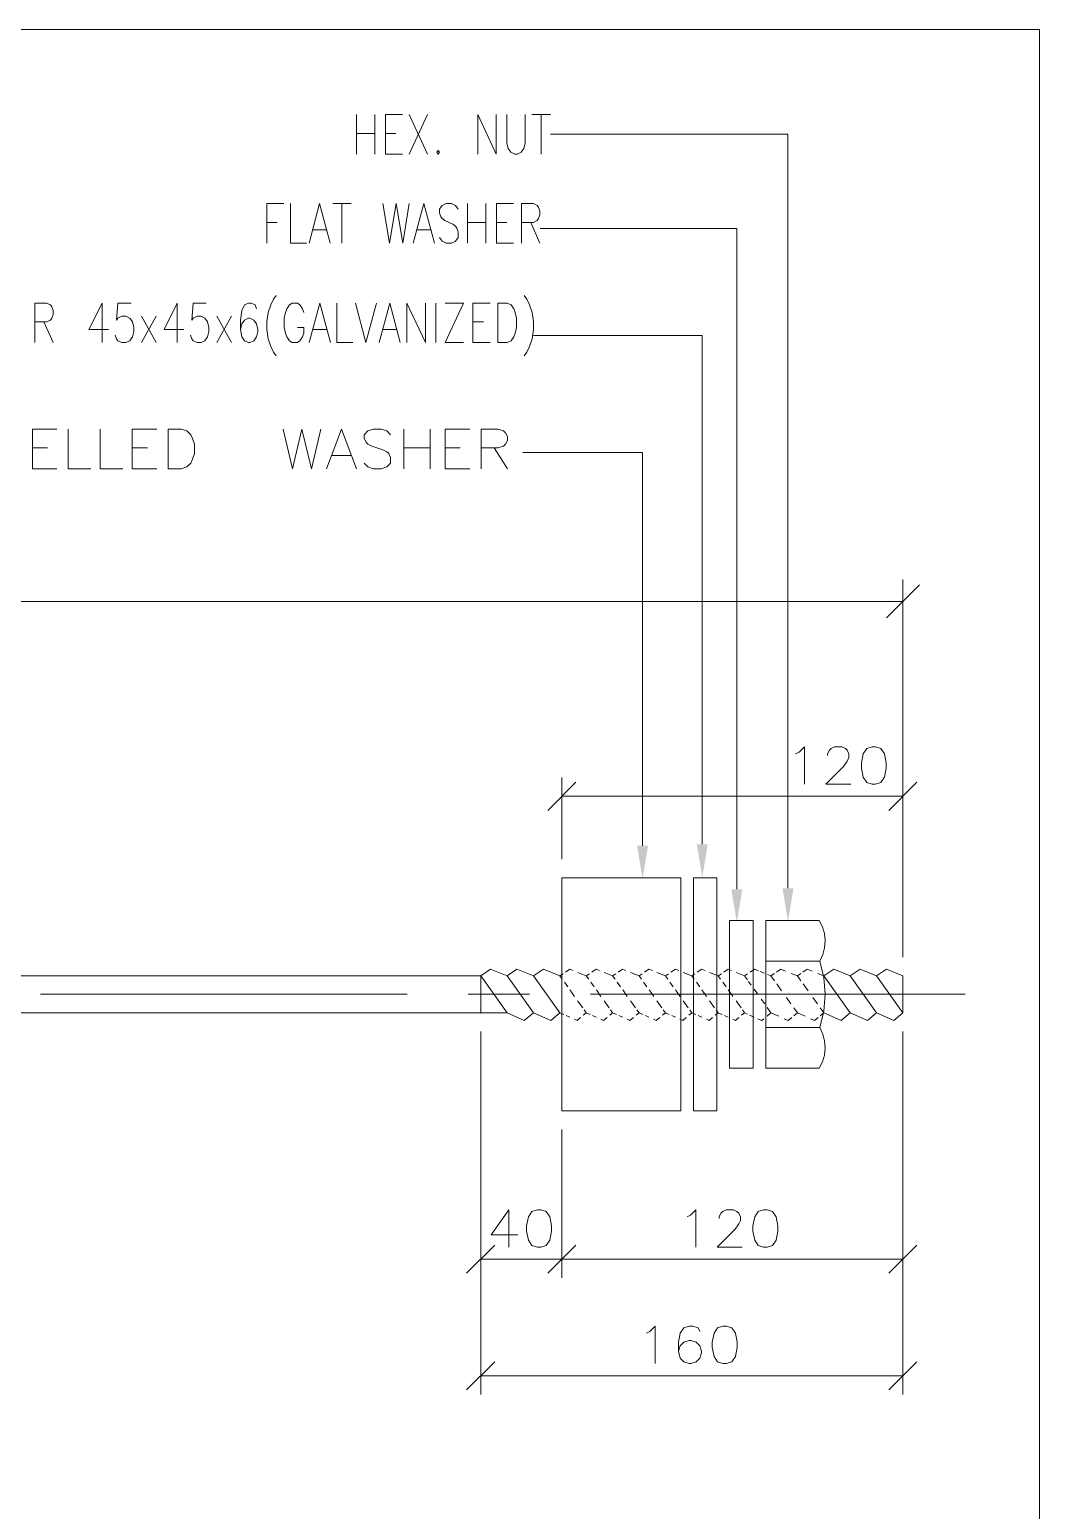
# Model space of a CAD drawing. Header units: millimetres. Extents: x 2 to 579, y 1 to 405.
# Drawn here: x 261.2 to 302.6, y 147.6 to 208.2 of the extents above; entities that cross this region are included whole.
import ezdxf

# ---------------------------------------------------------------- set-up
doc = ezdxf.new("R2010")
doc.units = ezdxf.units.MM
doc.linetypes.add('XKITLINE00', pattern=[0])
doc.layers.add('GraphicObject', color=6, linetype='Continuous', lineweight=0)
doc.layers.add('LinkedObject', color=7, linetype='Continuous', lineweight=0)

# ---------------------------------------------------------------- blocks, each defined once
blk = doc.blocks.new('*A3')
at = {"layer": 'GraphicObject', "color": 3, "linetype": 'XKITLINE00', "lineweight": 0}
for p, q in [((302.571, 208.192), (168.011, 208.192)), ((302.571, 69.239), (302.571, 208.192))]:
    blk.add_line(p, q, dxfattribs=at)
blk = doc.blocks.new('*A4')
at = {"layer": 'LinkedObject'}
for points in [[(286.558, 174.805), (286.333, 173.455), (286.108, 174.805)], [(289.001, 174.866), (288.776, 173.516), (288.551, 174.866)], [(290.415, 173.026), (290.19, 171.676), (289.965, 173.026)], [(292.508, 173.066), (292.283, 171.716), (292.058, 173.066)]]:
    blk.add_hatch(color=1, dxfattribs=at).paths.add_polyline_path(points, flags=17)
at = {"layer": 'LinkedObject', "color": 2, "linetype": 'XKITLINE00', "lineweight": 0}
for p, q in [((274.62, 204.718), (274.62, 203.098)), ((275.376, 204.718), (275.376, 203.098)), ((275.808, 203.098), (275.808, 204.718)), ((275.808, 204.718), (276.51, 204.718)), ((277.536, 204.718), (276.78, 203.098)), ((276.78, 204.718), (277.536, 203.098)), ((279.588, 203.098), (279.588, 204.718)), ((279.588, 204.718), (280.344, 203.098)), ((280.344, 203.098), (280.344, 204.718)), ((280.776, 204.718), (280.776, 203.561)), ((281.532, 203.561), (281.532, 204.718)), ((281.802, 204.718), (282.558, 204.718)), ((282.18, 204.718), (282.18, 203.098)), ((274.62, 203.946), (275.376, 203.946)), ((275.808, 203.946), (276.24, 203.946)), ((280.776, 203.561), (280.83, 203.329)), ((281.478, 203.329), (281.532, 203.561)), ((276.51, 203.098), (275.808, 203.098)), ((277.968, 203.252), (277.914, 203.175)), ((277.914, 203.175), (277.968, 203.098)), ((278.022, 203.175), (277.968, 203.252)), ((277.968, 203.098), (278.022, 203.175)), ((280.83, 203.329), (280.938, 203.175)), ((280.938, 203.175), (281.1, 203.098)), ((281.1, 203.098), (281.208, 203.098)), ((281.208, 203.098), (281.37, 203.175)), ((281.37, 203.175), (281.478, 203.329)), ((270.954, 199.456), (270.954, 201.076)), ((270.954, 201.076), (271.656, 201.076)), ((271.926, 201.076), (271.926, 199.456)), ((272.682, 199.456), (273.114, 201.076)), ((273.114, 201.076), (273.546, 199.456)), ((273.654, 201.076), (274.41, 201.076)), ((274.032, 201.076), (274.032, 199.456)), ((275.706, 201.076), (275.976, 199.456)), ((275.976, 199.456), (276.246, 201.076)), ((276.246, 201.076), (276.516, 199.456)), ((276.516, 199.456), (276.786, 201.076)), ((276.948, 199.456), (277.38, 201.076)), ((277.38, 201.076), (277.812, 199.456)), ((278.028, 200.845), (278.136, 200.999)), ((278.028, 200.691), (278.028, 200.845)), ((278.082, 200.536), (278.028, 200.691)), ((278.136, 200.459), (278.082, 200.536)), ((278.136, 200.999), (278.298, 201.076)), ((278.298, 201.076), (278.514, 201.076)), ((278.514, 201.076), (278.676, 200.999)), ((278.676, 200.999), (278.784, 200.845)), ((279.162, 201.076), (279.162, 199.456)), ((279.918, 201.076), (279.918, 199.456)), ((280.35, 199.456), (280.35, 201.076)), ((280.35, 201.076), (281.052, 201.076)), ((281.376, 199.456), (281.376, 201.076)), ((281.376, 201.076), (281.862, 201.076)), ((281.862, 201.076), (282.024, 200.999)), ((282.024, 200.999), (282.078, 200.922)), ((282.078, 200.922), (282.132, 200.768)), ((282.132, 200.614), (282.078, 200.459)), ((282.132, 200.768), (282.132, 200.614)), ((270.954, 200.305), (271.386, 200.305)), ((272.844, 199.996), (273.384, 199.996)), ((277.11, 199.996), (277.65, 199.996)), ((278.244, 200.382), (278.136, 200.459)), ((278.568, 200.228), (278.244, 200.382)), ((278.676, 200.151), (278.568, 200.228)), ((278.73, 200.074), (278.676, 200.151)), ((278.784, 199.919), (278.73, 200.074)), ((278.784, 199.688), (278.784, 199.919)), ((279.162, 200.305), (279.918, 200.305)), ((280.35, 200.305), (280.782, 200.305)), ((281.862, 200.305), (281.376, 200.305)), ((281.754, 200.305), (282.132, 199.456)), ((282.024, 200.382), (281.862, 200.305)), ((282.078, 200.459), (282.024, 200.382)), ((271.926, 199.456), (272.574, 199.456)), ((278.028, 199.688), (278.136, 199.534)), ((278.136, 199.534), (278.298, 199.456)), ((278.298, 199.456), (278.514, 199.456)), ((278.514, 199.456), (278.676, 199.534)), ((278.676, 199.534), (278.784, 199.688)), ((281.052, 199.456), (280.35, 199.456)), ((261.459, 195.387), (261.459, 197.007)), ((261.459, 197.007), (261.945, 197.007)), ((261.945, 197.007), (262.107, 196.929)), ((262.107, 196.929), (262.161, 196.852)), ((264.213, 197.007), (263.673, 195.927)), ((264.213, 195.387), (264.213, 197.007)), ((264.807, 196.312), (264.861, 197.007)), ((264.861, 197.007), (265.401, 197.007)), ((267.291, 197.007), (266.751, 195.927)), ((267.291, 195.387), (267.291, 197.007)), ((267.885, 196.312), (267.939, 197.007)), ((267.939, 197.007), (268.479, 197.007)), ((270.045, 196.929), (269.937, 196.698)), ((270.207, 197.007), (270.045, 196.929)), ((270.315, 197.007), (270.207, 197.007)), ((270.477, 196.929), (270.315, 197.007)), ((270.531, 196.775), (270.477, 196.929)), ((271.017, 196.621), (271.125, 196.929)), ((271.125, 196.929), (271.233, 197.161)), ((271.233, 197.161), (271.341, 197.315)), ((271.881, 196.929), (271.773, 196.775)), ((271.989, 197.007), (271.881, 196.929)), ((272.205, 197.007), (271.989, 197.007)), ((272.313, 196.929), (272.205, 197.007)), ((272.421, 196.775), (272.313, 196.929)), ((272.691, 195.387), (273.123, 197.007)), ((273.123, 197.007), (273.555, 195.387)), ((273.825, 197.007), (273.825, 195.387)), ((274.581, 197.007), (275.013, 195.387)), ((275.013, 195.387), (275.445, 197.007)), ((275.553, 195.387), (275.985, 197.007)), ((275.985, 197.007), (276.417, 195.387)), ((276.687, 195.387), (276.687, 197.007)), ((276.687, 197.007), (277.443, 195.387)), ((277.443, 195.387), (277.443, 197.007)), ((277.875, 197.007), (277.875, 195.387)), ((278.253, 197.007), (279.009, 197.007)), ((279.009, 197.007), (278.253, 195.387)), ((279.387, 195.387), (279.387, 197.007)), ((279.387, 197.007), (280.089, 197.007)), ((280.413, 195.387), (280.413, 197.007)), ((280.413, 197.007), (280.791, 197.007)), ((280.791, 197.007), (280.953, 196.929)), ((280.953, 196.929), (281.061, 196.775)), ((281.601, 197.161), (281.493, 197.315)), ((281.709, 196.929), (281.601, 197.161)), ((281.817, 196.621), (281.709, 196.929)), ((262.107, 196.312), (261.945, 196.235)), ((262.161, 196.389), (262.107, 196.312)), ((262.161, 196.852), (262.215, 196.698)), ((262.215, 196.544), (262.161, 196.389)), ((262.215, 196.698), (262.215, 196.544)), ((264.861, 196.389), (264.807, 196.312)), ((265.023, 196.467), (264.861, 196.389)), ((265.185, 196.467), (265.023, 196.467)), ((265.347, 196.389), (265.185, 196.467)), ((265.455, 196.235), (265.347, 196.389)), ((266.427, 196.467), (265.833, 195.387)), ((265.833, 196.467), (266.427, 195.387)), ((267.939, 196.389), (267.885, 196.312)), ((268.101, 196.467), (267.939, 196.389)), ((268.263, 196.467), (268.101, 196.467)), ((268.425, 196.389), (268.263, 196.467)), ((268.533, 196.235), (268.425, 196.389)), ((269.505, 196.467), (268.911, 195.387)), ((268.911, 196.467), (269.505, 195.387)), ((269.937, 196.698), (269.883, 196.312)), ((269.883, 196.312), (269.883, 195.927)), ((270.045, 196.312), (269.937, 196.158)), ((270.207, 196.389), (270.045, 196.312)), ((270.261, 196.389), (270.207, 196.389)), ((270.423, 196.312), (270.261, 196.389)), ((270.531, 196.158), (270.423, 196.312)), ((270.963, 196.235), (271.017, 196.621)), ((271.719, 196.621), (271.665, 196.389)), ((271.665, 196.389), (271.665, 196.004)), ((271.773, 196.775), (271.719, 196.621)), ((272.475, 196.621), (272.421, 196.775)), ((281.061, 196.775), (281.115, 196.621)), ((281.115, 196.621), (281.169, 196.389)), ((281.169, 196.389), (281.169, 196.004)), ((281.871, 196.235), (281.817, 196.621)), ((261.945, 196.235), (261.459, 196.235)), ((261.837, 196.235), (262.215, 195.387)), ((263.673, 195.927), (264.483, 195.927)), ((264.753, 195.695), (264.807, 195.541)), ((265.509, 196.004), (265.455, 196.235)), ((265.455, 195.618), (265.509, 195.849)), ((265.509, 195.849), (265.509, 196.004)), ((266.751, 195.927), (267.561, 195.927)), ((267.831, 195.695), (267.885, 195.541)), ((268.587, 196.004), (268.533, 196.235)), ((268.533, 195.618), (268.587, 195.849)), ((268.587, 195.849), (268.587, 196.004)), ((269.937, 196.158), (269.883, 195.927)), ((269.883, 195.927), (269.937, 195.618)), ((270.585, 195.927), (270.531, 196.158)), ((270.531, 195.618), (270.585, 195.849)), ((270.585, 195.849), (270.585, 195.927)), ((270.963, 195.927), (270.963, 196.235)), ((271.017, 195.541), (270.963, 195.927)), ((271.665, 196.004), (271.719, 195.772)), ((271.719, 195.772), (271.773, 195.618)), ((272.475, 196.004), (272.205, 196.004)), ((272.421, 195.618), (272.475, 195.772)), ((272.475, 195.772), (272.475, 196.004)), ((272.853, 195.927), (273.393, 195.927)), ((275.715, 195.927), (276.255, 195.927)), ((279.387, 196.235), (279.819, 196.235)), ((281.115, 195.772), (281.061, 195.618)), ((281.169, 196.004), (281.115, 195.772)), ((281.817, 195.541), (281.871, 195.927)), ((281.871, 195.927), (281.871, 196.235)), ((264.807, 195.541), (264.861, 195.464)), ((264.861, 195.464), (265.023, 195.387)), ((265.023, 195.387), (265.185, 195.387)), ((265.185, 195.387), (265.347, 195.464)), ((265.347, 195.464), (265.455, 195.618)), ((267.885, 195.541), (267.939, 195.464)), ((267.939, 195.464), (268.101, 195.387)), ((268.101, 195.387), (268.263, 195.387)), ((268.263, 195.387), (268.425, 195.464)), ((268.425, 195.464), (268.533, 195.618)), ((269.937, 195.618), (270.045, 195.464)), ((270.045, 195.464), (270.207, 195.387)), ((270.207, 195.387), (270.261, 195.387)), ((270.261, 195.387), (270.423, 195.464)), ((270.423, 195.464), (270.531, 195.618)), ((271.125, 195.232), (271.017, 195.541)), ((271.233, 195.001), (271.125, 195.232)), ((271.773, 195.618), (271.881, 195.464)), ((271.881, 195.464), (271.989, 195.387)), ((271.989, 195.387), (272.205, 195.387)), ((272.205, 195.387), (272.313, 195.464)), ((272.313, 195.464), (272.421, 195.618)), ((273.825, 195.387), (274.473, 195.387)), ((278.253, 195.387), (279.009, 195.387)), ((280.089, 195.387), (279.387, 195.387)), ((280.791, 195.387), (280.413, 195.387)), ((280.953, 195.464), (280.791, 195.387)), ((281.061, 195.618), (280.953, 195.464)), ((281.601, 195.001), (281.709, 195.232)), ((281.709, 195.232), (281.817, 195.541)), ((271.341, 194.847), (271.233, 195.001)), ((281.493, 194.847), (281.601, 195.001)), ((261.362, 190.231), (261.362, 191.851)), ((261.362, 191.851), (262.365, 191.851)), ((262.827, 191.851), (262.827, 190.231)), ((264.139, 191.851), (264.139, 190.231)), ((265.45, 190.231), (265.45, 191.851)), ((265.45, 191.851), (266.453, 191.851)), ((266.916, 190.231), (266.916, 191.851)), ((266.916, 191.851), (267.456, 191.851)), ((267.456, 191.851), (267.687, 191.774)), ((267.687, 191.774), (267.842, 191.62)), ((267.842, 191.62), (267.919, 191.466)), ((267.919, 191.466), (267.996, 191.234)), ((271.622, 191.851), (272.007, 190.231)), ((272.007, 190.231), (272.393, 191.851)), ((272.393, 191.851), (272.779, 190.231)), ((272.779, 190.231), (273.165, 191.851)), ((273.396, 190.231), (274.013, 191.851)), ((274.013, 191.851), (274.63, 190.231)), ((274.939, 191.62), (275.093, 191.774)), ((274.939, 191.466), (274.939, 191.62)), ((275.016, 191.311), (274.939, 191.466)), ((275.093, 191.774), (275.325, 191.851)), ((275.325, 191.851), (275.633, 191.851)), ((275.633, 191.851), (275.865, 191.774)), ((275.865, 191.774), (276.019, 191.62)), ((276.559, 191.851), (276.559, 190.231)), ((277.639, 191.851), (277.639, 190.231)), ((278.256, 190.231), (278.256, 191.851)), ((278.256, 191.851), (279.259, 191.851)), ((279.722, 190.231), (279.722, 191.851)), ((279.722, 191.851), (280.416, 191.851)), ((280.416, 191.851), (280.647, 191.774)), ((280.647, 191.774), (280.725, 191.697)), ((280.725, 191.697), (280.802, 191.543)), ((280.802, 191.543), (280.802, 191.388)), ((261.362, 191.08), (261.979, 191.08)), ((265.45, 191.08), (266.067, 191.08)), ((267.996, 190.848), (267.919, 190.617)), ((267.996, 191.234), (267.996, 190.848)), ((275.093, 191.234), (275.016, 191.311)), ((275.247, 191.157), (275.093, 191.234)), ((275.71, 191.003), (275.247, 191.157)), ((275.865, 190.926), (275.71, 191.003)), ((275.942, 190.848), (275.865, 190.926)), ((276.019, 190.694), (275.942, 190.848)), ((276.559, 191.08), (277.639, 191.08)), ((278.256, 191.08), (278.873, 191.08)), ((280.416, 191.08), (279.722, 191.08)), ((280.262, 191.08), (280.802, 190.231)), ((280.647, 191.157), (280.416, 191.08)), ((280.725, 191.234), (280.647, 191.157)), ((280.802, 191.388), (280.725, 191.234)), ((262.365, 190.231), (261.362, 190.231)), ((262.827, 190.231), (263.753, 190.231)), ((264.139, 190.231), (265.065, 190.231)), ((266.453, 190.231), (265.45, 190.231)), ((267.456, 190.231), (266.916, 190.231)), ((267.687, 190.308), (267.456, 190.231)), ((267.842, 190.463), (267.687, 190.308)), ((267.919, 190.617), (267.842, 190.463)), ((273.627, 190.771), (274.399, 190.771)), ((274.939, 190.463), (275.093, 190.308)), ((275.093, 190.308), (275.325, 190.231)), ((275.325, 190.231), (275.633, 190.231)), ((275.633, 190.231), (275.865, 190.308)), ((275.865, 190.308), (276.019, 190.463)), ((276.019, 190.463), (276.019, 190.694)), ((279.259, 190.231), (278.256, 190.231))]:
    blk.add_line(p, q, dxfattribs=at)
at = {"layer": 'LinkedObject', "color": 1, "linetype": 'XKITLINE00', "lineweight": 0}
for p, q in [((292.283, 203.908), (282.562, 203.908)), ((292.283, 173.066), (292.283, 203.908)), ((290.19, 200.059), (282.136, 200.059)), ((290.19, 173.026), (290.19, 200.059)), ((288.776, 195.676), (281.875, 195.676)), ((288.776, 174.866), (288.776, 195.676)), ((286.333, 190.888), (281.427, 190.888)), ((286.333, 174.805), (286.333, 190.888)), ((296.312, 184.128), (297.662, 185.478)), ((296.987, 170.386), (296.987, 185.703)), ((296.987, 184.803), (174.512, 184.803)), ((283.034, 174.259), (283.034, 177.594)), ((296.987, 170.251), (296.987, 177.594)), ((283.607, 177.402), (282.46, 176.255)), ((296.413, 176.255), (297.561, 177.402)), ((283.034, 176.829), (296.987, 176.829)), ((279.707, 167.207), (279.707, 152.362)), ((296.987, 167.207), (296.987, 152.362)), ((279.707, 167.164), (279.707, 157.125)), ((296.987, 166.127), (296.987, 157.125)), ((283.034, 163.2), (283.034, 157.125)), ((283.034, 162.068), (283.034, 157.125)), ((280.281, 158.464), (279.133, 157.316)), ((282.46, 157.316), (283.607, 158.464)), ((283.607, 158.464), (282.46, 157.316)), ((296.413, 157.316), (297.561, 158.464)), ((279.707, 157.89), (283.034, 157.89)), ((283.034, 157.89), (296.987, 157.89)), ((280.281, 153.701), (279.133, 152.553)), ((296.413, 152.553), (297.561, 153.701)), ((296.987, 153.127), (279.707, 153.127))]:
    blk.add_line(p, q, dxfattribs=at)
at = {"layer": 'LinkedObject', "color": 7, "linetype": 'XKITLINE00', "lineweight": 0}
for p, q in [((292.736, 178.637), (292.955, 178.856)), ((292.955, 178.856), (292.955, 177.326)), ((293.902, 178.564), (293.975, 178.71)), ((293.975, 178.71), (294.048, 178.783)), ((294.048, 178.783), (294.193, 178.856)), ((294.193, 178.856), (294.485, 178.856)), ((294.485, 178.856), (294.631, 178.783)), ((294.631, 178.783), (294.703, 178.71)), ((294.703, 178.71), (294.776, 178.564)), ((295.505, 178.783), (295.359, 178.564)), ((295.723, 178.856), (295.505, 178.783)), ((295.869, 178.856), (295.723, 178.856)), ((296.088, 178.783), (295.869, 178.856)), ((296.233, 178.564), (296.088, 178.783)), ((292.591, 178.564), (292.736, 178.637)), ((293.902, 178.492), (293.902, 178.564)), ((294.703, 178.273), (294.558, 178.054)), ((294.776, 178.419), (294.703, 178.273)), ((294.776, 178.564), (294.776, 178.419)), ((295.359, 178.564), (295.286, 178.2)), ((295.286, 178.2), (295.286, 177.982)), ((296.306, 178.2), (296.233, 178.564)), ((296.306, 177.982), (296.306, 178.2)), ((294.558, 178.054), (293.829, 177.326)), ((295.286, 177.982), (295.359, 177.617)), ((295.359, 177.617), (295.505, 177.399)), ((296.088, 177.399), (296.233, 177.617)), ((296.233, 177.617), (296.306, 177.982)), ((293.829, 177.326), (294.849, 177.326)), ((295.505, 177.399), (295.723, 177.326)), ((295.723, 177.326), (295.869, 177.326)), ((295.869, 177.326), (296.088, 177.399)), ((296.987, 176.829), (296.987, 176.829)), ((283.034, 173.494), (283.034, 173.494)), ((280.113, 169.755), (279.707, 169.486)), ((280.113, 169.755), (279.707, 169.486)), ((280.787, 169.486), (280.113, 169.755)), ((280.787, 169.486), (280.113, 169.755)), ((281.193, 169.755), (280.787, 169.486)), ((281.193, 169.755), (280.787, 169.486)), ((281.867, 169.486), (281.193, 169.755)), ((281.867, 169.486), (281.193, 169.755)), ((282.273, 169.755), (281.867, 169.486)), ((282.947, 169.486), (282.273, 169.755)), ((283.353, 169.755), (283.173, 169.636)), ((283.494, 169.699), (283.353, 169.755)), ((284.027, 169.486), (283.677, 169.626)), ((284.433, 169.755), (284.253, 169.636)), ((284.574, 169.699), (284.433, 169.755)), ((285.107, 169.486), (284.757, 169.626)), ((285.513, 169.755), (285.333, 169.636)), ((285.654, 169.699), (285.513, 169.755)), ((286.187, 169.486), (285.837, 169.626)), ((286.593, 169.755), (286.413, 169.636)), ((286.734, 169.699), (286.593, 169.755)), ((287.267, 169.486), (286.917, 169.626)), ((287.673, 169.755), (287.493, 169.636)), ((287.814, 169.699), (287.673, 169.755)), ((288.347, 169.486), (287.997, 169.626)), ((288.753, 169.755), (288.573, 169.636)), ((288.894, 169.699), (288.753, 169.755)), ((289.427, 169.486), (289.077, 169.626)), ((289.833, 169.755), (289.653, 169.636)), ((289.974, 169.699), (289.833, 169.755)), ((290.507, 169.486), (290.157, 169.626)), ((290.913, 169.755), (290.73, 169.634)), ((291.076, 169.69), (290.913, 169.755)), ((291.317, 169.594), (291.146, 169.663)), ((291.993, 169.755), (291.81, 169.634)), ((292.187, 169.678), (291.993, 169.755)), ((293.073, 169.755), (292.89, 169.634)), ((293.267, 169.678), (293.073, 169.755)), ((294.153, 169.755), (293.747, 169.486)), ((294.827, 169.486), (294.153, 169.755)), ((295.233, 169.755), (294.827, 169.486)), ((295.907, 169.486), (295.233, 169.755)), ((296.313, 169.755), (295.907, 169.486)), ((296.987, 169.486), (296.313, 169.755)), ((191.792, 169.486), (279.707, 169.486)), ((280.787, 167.972), (279.707, 169.486)), ((279.707, 169.486), (279.707, 167.972)), ((280.787, 167.972), (279.707, 169.486)), ((281.867, 167.972), (280.787, 169.486)), ((281.867, 167.972), (280.787, 169.486)), ((282.947, 167.972), (281.867, 169.486)), ((283.077, 169.572), (282.947, 169.486)), ((283.047, 169.346), (282.947, 169.486)), ((283.27, 169.034), (283.134, 169.224)), ((284.157, 169.572), (284.027, 169.486)), ((284.127, 169.346), (284.027, 169.486)), ((284.35, 169.034), (284.214, 169.224)), ((285.237, 169.572), (285.107, 169.486)), ((285.207, 169.346), (285.107, 169.486)), ((285.43, 169.034), (285.294, 169.224)), ((286.317, 169.572), (286.187, 169.486)), ((286.287, 169.346), (286.187, 169.486)), ((286.51, 169.034), (286.374, 169.224)), ((287.397, 169.572), (287.267, 169.486)), ((287.367, 169.346), (287.267, 169.486)), ((287.59, 169.034), (287.454, 169.224)), ((288.477, 169.572), (288.347, 169.486)), ((288.447, 169.346), (288.347, 169.486)), ((288.67, 169.034), (288.534, 169.224)), ((289.557, 169.572), (289.427, 169.486)), ((289.527, 169.346), (289.427, 169.486)), ((289.75, 169.034), (289.614, 169.224)), ((290.622, 169.562), (290.507, 169.486)), ((290.622, 169.325), (290.507, 169.486)), ((290.776, 169.109), (290.671, 169.256)), ((291.587, 169.486), (291.441, 169.545)), ((291.725, 169.578), (291.587, 169.486)), ((291.734, 169.281), (291.587, 169.486)), ((292.024, 168.874), (291.824, 169.155)), ((292.667, 169.486), (292.418, 169.586)), ((292.805, 169.578), (292.667, 169.486)), ((292.814, 169.281), (292.667, 169.486)), ((293.104, 168.874), (292.904, 169.155)), ((293.747, 169.486), (293.498, 169.586)), ((294.827, 167.972), (293.747, 169.486)), ((295.907, 167.972), (294.827, 169.486)), ((296.987, 167.972), (295.907, 169.486)), ((296.987, 169.486), (296.987, 169.486)), ((296.987, 169.486), (296.987, 169.486)), ((296.987, 169.486), (296.987, 167.972)), ((283.547, 168.646), (283.361, 168.906)), ((283.881, 168.177), (283.676, 168.464)), ((284.627, 168.646), (284.441, 168.906)), ((284.961, 168.177), (284.756, 168.464)), ((285.707, 168.646), (285.521, 168.906)), ((286.041, 168.177), (285.836, 168.464)), ((286.787, 168.646), (286.601, 168.906)), ((287.121, 168.177), (286.916, 168.464)), ((287.867, 168.646), (287.681, 168.906)), ((288.201, 168.177), (287.996, 168.464)), ((288.947, 168.646), (288.761, 168.906)), ((289.281, 168.177), (289.076, 168.464)), ((290.027, 168.646), (289.841, 168.906)), ((290.361, 168.177), (290.156, 168.464)), ((291.047, 168.729), (290.9, 168.935)), ((291.329, 168.334), (291.189, 168.53)), ((292.404, 168.341), (292.217, 168.603)), ((293.484, 168.341), (293.297, 168.603)), ((279.707, 167.972), (190.712, 167.972)), ((279.707, 167.972), (279.707, 167.972)), ((279.707, 167.972), (280.787, 167.972)), ((279.707, 167.929), (279.707, 167.929)), ((280.787, 167.972), (281.493, 167.657)), ((280.787, 167.972), (281.493, 167.657)), ((281.493, 167.657), (281.867, 167.972)), ((281.493, 167.657), (281.867, 167.972)), ((281.867, 167.972), (282.573, 167.657)), ((282.573, 167.657), (282.947, 167.972)), ((282.947, 167.972), (282.861, 168.092)), ((282.947, 167.972), (283.107, 167.901)), ((283.206, 167.856), (283.353, 167.791)), ((283.907, 167.871), (284.027, 167.972)), ((284.027, 167.972), (283.941, 168.092)), ((284.027, 167.972), (284.187, 167.901)), ((284.286, 167.856), (284.433, 167.791)), ((284.987, 167.871), (285.107, 167.972)), ((285.107, 167.972), (285.021, 168.092)), ((285.107, 167.972), (285.267, 167.901)), ((285.366, 167.856), (285.513, 167.791)), ((286.067, 167.871), (286.187, 167.972)), ((286.187, 167.972), (286.101, 168.092)), ((286.187, 167.972), (286.347, 167.901)), ((286.446, 167.856), (286.593, 167.791)), ((287.147, 167.871), (287.267, 167.972)), ((287.267, 167.972), (287.181, 168.092)), ((287.267, 167.972), (287.427, 167.901)), ((287.526, 167.856), (287.673, 167.791)), ((288.227, 167.871), (288.347, 167.972)), ((288.347, 167.972), (288.261, 168.092)), ((288.347, 167.972), (288.507, 167.901)), ((288.606, 167.856), (288.753, 167.791)), ((289.307, 167.871), (289.427, 167.972)), ((289.427, 167.972), (289.341, 168.092)), ((289.427, 167.972), (289.587, 167.901)), ((289.686, 167.856), (289.833, 167.791)), ((290.387, 167.871), (290.507, 167.972)), ((290.507, 167.972), (290.421, 168.092)), ((290.507, 167.972), (290.622, 167.921)), ((290.714, 167.88), (290.902, 167.796)), ((291.424, 167.834), (291.587, 167.972)), ((291.587, 167.972), (291.436, 168.184)), ((291.587, 167.972), (291.907, 167.829)), ((292.667, 167.972), (292.522, 168.176)), ((292.524, 167.852), (292.667, 167.972)), ((292.667, 167.972), (292.987, 167.829)), ((293.747, 167.972), (293.602, 168.176)), ((293.604, 167.852), (293.747, 167.972)), ((293.747, 167.972), (294.453, 167.657)), ((294.453, 167.657), (294.827, 167.972)), ((294.827, 167.972), (295.533, 167.657)), ((295.533, 167.657), (295.907, 167.972)), ((295.907, 167.972), (296.613, 167.657)), ((296.613, 167.657), (296.987, 167.972)), ((296.987, 167.972), (296.987, 167.972)), ((283.542, 167.706), (283.653, 167.657)), ((283.653, 167.657), (283.797, 167.779)), ((284.622, 167.706), (284.733, 167.657)), ((284.733, 167.657), (284.877, 167.779)), ((285.702, 167.706), (285.813, 167.657)), ((285.813, 167.657), (285.957, 167.779)), ((286.782, 167.706), (286.893, 167.657)), ((286.893, 167.657), (287.037, 167.779)), ((287.862, 167.706), (287.973, 167.657)), ((287.973, 167.657), (288.117, 167.779)), ((288.942, 167.706), (289.053, 167.657)), ((289.053, 167.657), (289.197, 167.779)), ((290.022, 167.706), (290.133, 167.657)), ((290.133, 167.657), (290.277, 167.779)), ((291.054, 167.728), (291.213, 167.657)), ((291.213, 167.657), (291.301, 167.731)), ((292.125, 167.732), (292.293, 167.657)), ((292.293, 167.657), (292.439, 167.78)), ((293.205, 167.732), (293.373, 167.657)), ((293.373, 167.657), (293.519, 167.78)), ((296.987, 166.892), (296.987, 166.892)), ((283.034, 163.965), (283.034, 163.965)), ((283.034, 162.833), (283.034, 162.833)), ((280.86, 159.917), (280.132, 158.897)), ((280.86, 158.387), (280.86, 159.917)), ((282.026, 159.917), (281.807, 159.844)), ((282.172, 159.917), (282.026, 159.917)), ((282.39, 159.844), (282.172, 159.917)), ((288.298, 159.699), (288.517, 159.917)), ((288.517, 159.917), (288.517, 158.387)), ((289.61, 159.844), (289.755, 159.917)), ((289.755, 159.917), (290.047, 159.917)), ((290.047, 159.917), (290.192, 159.844)), ((291.285, 159.917), (291.067, 159.844)), ((291.431, 159.917), (291.285, 159.917)), ((291.65, 159.844), (291.431, 159.917)), ((281.662, 159.626), (281.589, 159.262)), ((281.807, 159.844), (281.662, 159.626)), ((282.536, 159.626), (282.39, 159.844)), ((282.609, 159.262), (282.536, 159.626)), ((288.152, 159.626), (288.298, 159.699)), ((289.464, 159.626), (289.537, 159.772)), ((289.464, 159.553), (289.464, 159.626)), ((289.537, 159.772), (289.61, 159.844)), ((290.265, 159.334), (290.12, 159.116)), ((290.192, 159.844), (290.265, 159.772)), ((290.265, 159.772), (290.338, 159.626)), ((290.338, 159.48), (290.265, 159.334)), ((290.338, 159.626), (290.338, 159.48)), ((290.921, 159.626), (290.848, 159.262)), ((291.067, 159.844), (290.921, 159.626)), ((291.795, 159.626), (291.65, 159.844)), ((291.868, 159.262), (291.795, 159.626)), ((280.132, 158.897), (281.225, 158.897)), ((281.589, 159.262), (281.589, 159.043)), ((281.589, 159.043), (281.662, 158.679)), ((282.536, 158.679), (282.609, 159.043)), ((282.609, 159.043), (282.609, 159.262)), ((290.12, 159.116), (289.391, 158.387)), ((290.848, 159.262), (290.848, 159.043)), ((290.848, 159.043), (290.921, 158.679)), ((291.795, 158.679), (291.868, 159.043)), ((291.868, 159.043), (291.868, 159.262)), ((281.662, 158.679), (281.807, 158.46)), ((281.807, 158.46), (282.026, 158.387)), ((282.026, 158.387), (282.172, 158.387)), ((282.172, 158.387), (282.39, 158.46)), ((282.39, 158.46), (282.536, 158.679)), ((289.391, 158.387), (290.411, 158.387)), ((290.921, 158.679), (291.067, 158.46)), ((291.067, 158.46), (291.285, 158.387)), ((291.285, 158.387), (291.431, 158.387)), ((291.431, 158.387), (291.65, 158.46)), ((291.65, 158.46), (291.795, 158.679)), ((283.034, 157.89), (283.034, 157.89)), ((296.987, 157.89), (296.987, 157.89)), ((286.635, 154.936), (286.854, 155.154)), ((286.854, 155.154), (286.854, 153.624)), ((288.019, 155.081), (287.874, 154.863)), ((288.238, 155.154), (288.019, 155.081)), ((288.384, 155.154), (288.238, 155.154)), ((288.602, 155.081), (288.384, 155.154)), ((288.675, 154.936), (288.602, 155.081)), ((289.404, 155.081), (289.258, 154.863)), ((289.622, 155.154), (289.404, 155.081)), ((289.768, 155.154), (289.622, 155.154)), ((289.986, 155.081), (289.768, 155.154)), ((290.132, 154.863), (289.986, 155.081)), ((286.489, 154.863), (286.635, 154.936)), ((287.874, 154.863), (287.801, 154.498)), ((287.801, 154.498), (287.801, 154.134)), ((288.019, 154.498), (287.874, 154.353)), ((288.238, 154.571), (288.019, 154.498)), ((288.311, 154.571), (288.238, 154.571)), ((288.529, 154.498), (288.311, 154.571)), ((288.675, 154.353), (288.529, 154.498)), ((289.258, 154.863), (289.185, 154.498)), ((289.185, 154.498), (289.185, 154.28)), ((290.205, 154.498), (290.132, 154.863)), ((290.205, 154.28), (290.205, 154.498)), ((287.874, 154.353), (287.801, 154.134)), ((287.801, 154.134), (287.874, 153.843)), ((288.748, 154.134), (288.675, 154.353)), ((288.675, 153.843), (288.748, 154.061)), ((288.748, 154.061), (288.748, 154.134)), ((289.185, 154.28), (289.258, 153.916)), ((289.258, 153.916), (289.404, 153.697)), ((289.986, 153.697), (290.132, 153.916)), ((290.132, 153.916), (290.205, 154.28)), ((287.874, 153.843), (288.019, 153.697)), ((288.019, 153.697), (288.238, 153.624)), ((288.238, 153.624), (288.311, 153.624)), ((288.311, 153.624), (288.529, 153.697)), ((288.529, 153.697), (288.675, 153.843)), ((289.404, 153.697), (289.622, 153.624)), ((289.622, 153.624), (289.768, 153.624)), ((289.768, 153.624), (289.986, 153.697)), ((279.707, 153.127), (279.707, 153.127))]:
    blk.add_line(p, q, dxfattribs=at)
at = {"layer": 'LinkedObject', "color": 6, "linetype": 'XKITLINE00', "lineweight": 0}
for p, q in [((283.034, 163.965), (283.034, 173.494)), ((287.9, 173.494), (283.034, 173.494)), ((287.9, 163.965), (287.9, 173.494)), ((288.418, 163.965), (288.418, 173.494)), ((289.377, 173.494), (288.418, 173.494)), ((289.377, 163.965), (289.377, 173.494)), ((289.895, 165.705), (289.895, 171.754)), ((290.854, 171.754), (289.895, 171.754)), ((290.854, 165.705), (290.854, 171.754)), ((291.373, 171.754), (291.373, 168.729)), ((291.373, 171.754), (293.565, 171.754)), ((293.695, 171.494), (293.565, 171.754)), ((293.776, 171.214), (293.695, 171.494)), ((293.806, 170.925), (293.776, 171.214)), ((293.782, 170.635), (293.806, 170.925)), ((293.582, 170.091), (293.707, 170.354)), ((293.707, 170.354), (293.782, 170.635)), ((293.582, 170.091), (291.373, 170.091)), ((293.749, 169.419), (293.582, 170.091)), ((293.805, 168.729), (293.749, 169.419)), ((261.701, 168.729), (276.701, 168.729)), ((279.201, 168.729), (281.701, 168.729)), ((284.201, 168.729), (299.527, 168.729)), ((291.373, 165.705), (291.373, 168.729)), ((293.749, 168.039), (293.805, 168.729)), ((293.582, 167.367), (293.749, 168.039)), ((293.582, 167.367), (291.373, 167.367)), ((293.707, 167.104), (293.582, 167.367)), ((293.782, 166.823), (293.707, 167.104)), ((293.806, 166.533), (293.782, 166.823)), ((293.695, 165.965), (293.776, 166.244)), ((293.776, 166.244), (293.806, 166.533)), ((290.854, 165.705), (289.895, 165.705)), ((291.373, 165.705), (293.565, 165.705)), ((293.565, 165.705), (293.695, 165.965)), ((287.9, 163.965), (283.034, 163.965)), ((289.377, 163.965), (288.418, 163.965))]:
    blk.add_line(p, q, dxfattribs=at)

msp = doc.modelspace()

# ---------------------------------------------------------------- block references
at = {"lineweight": 0}
for name in ['*A3', '*A4']:
    msp.add_blockref(name, (0, 0), dxfattribs=at)

doc.saveas('drawing.dxf')
